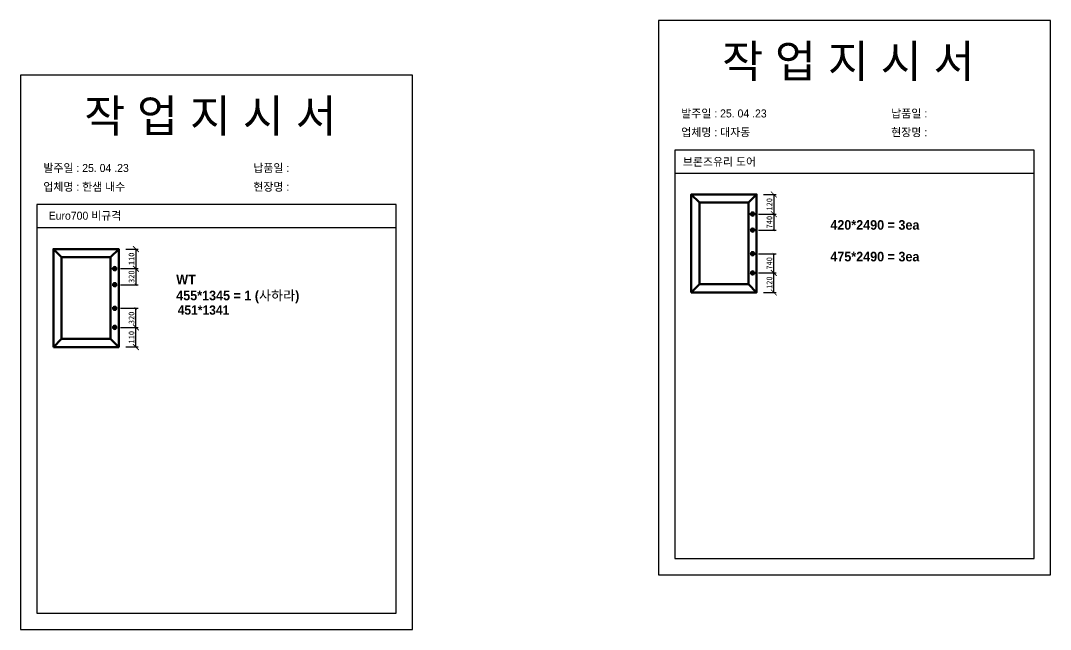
# Model space of a CAD drawing. Header units: millimetres. Extents: x -44117 to 256353, y -2095463 to 65325.
# Drawn here: x 113742 to 118156, y -84387 to -81777 of the extents above; entities that cross this region are included whole.
import ezdxf

# ---------------------------------------------------------------- set-up
doc = ezdxf.new("R2010")
doc.units = ezdxf.units.MM
doc.header["$LTSCALE"] = 10
doc.layers.add('Layer1', color=7, linetype='Continuous', lineweight=70)
doc.dimstyles.new('ISO-25', dxfattribs={"dimtxt": 2.5, "dimasz": 2.5, "dimexe": 1, "dimexo": 1, "dimtad": 1, "dimtxsty": 'Standard', "dimblk": 'ARCHTICK', "dimcen": 2.5, "dimadec": 0, "dimazin": 0, "dimtfac": 1, "dimtmove": 0, "dimatfit": 3, "dimfxl": 0, "dimarcsym": 0})

# ---------------------------------------------------------------- blocks, each defined once
blk = doc.blocks.new('_ArchTick')
at = {"color": 0, "linetype": 'ByBlock', "const_width": 0.15}
blk.add_lwpolyline([(-0.5, -0.5), (0.5, 0.5)], dxfattribs=at)
blk = doc.blocks.new('*D2506')
at = {"color": 0, "lineweight": -2}
for p, q in [((114185.9, -83091.9), (114246.3, -83091.9)), ((114236.3, -83175.9), (114236.3, -83091.9)), ((114192.9, -83175.9), (114246.3, -83175.9))]:
    blk.add_line(p, q, dxfattribs=at)
at = {"layer": 'Defpoints', "color": 0}
for p in [(114155.9, -83091.9), (114236.3, -83091.9), (114162.9, -83175.9)]:
    blk.add_point(p, dxfattribs=at)
at = {"color": 0, "lineweight": -2, "xscale": 25, "yscale": 25, "zscale": 25}
for p, rotation in [((114236.3, -83091.9), 90), ((114236.3, -83175.9), 270)]:
    blk.add_blockref('_ArchTick', p, dxfattribs=dict(at, rotation=rotation))
at = {"color": 0, "insert": (114217.6, -83133.9), "char_height": 25, "attachment_point": 5, "rotation": 90}
blk.add_mtext('110', dxfattribs=at)
blk = doc.blocks.new('*D2507')
at = {"color": 0, "lineweight": -2}
for p, q in [((114192.9, -82755.9), (114246.3, -82755.9)), ((114236.3, -82755.9), (114236.3, -82839.9)), ((114185.9, -82839.9), (114246.3, -82839.9))]:
    blk.add_line(p, q, dxfattribs=at)
at = {"layer": 'Defpoints', "color": 0}
for p in [(114162.9, -82755.9), (114155.9, -82839.9), (114236.3, -82839.9)]:
    blk.add_point(p, dxfattribs=at)
at = {"color": 0, "lineweight": -2, "xscale": 25, "yscale": 25, "zscale": 25}
for p, rotation in [((114236.3, -82755.9), 90), ((114236.3, -82839.9), 270)]:
    blk.add_blockref('_ArchTick', p, dxfattribs=dict(at, rotation=rotation))
at = {"color": 0, "insert": (114217.6, -82797.9), "char_height": 25, "attachment_point": 5, "rotation": 90}
blk.add_mtext('110', dxfattribs=at)
blk = doc.blocks.new('*D2508')
at = {"color": 0, "lineweight": -2}
for p, q in [((114170.9, -82839.9), (114246.3, -82839.9)), ((114236.3, -82839.9), (114236.3, -82908.8)), ((114170.9, -82908.8), (114246.3, -82908.8))]:
    blk.add_line(p, q, dxfattribs=at)
at = {"layer": 'Defpoints', "color": 0}
for p in [(114155.9, -82839.9), (114155.9, -82908.8), (114236.3, -82908.8)]:
    blk.add_point(p, dxfattribs=at)
at = {"color": 0, "lineweight": -2, "xscale": 10, "yscale": 10, "zscale": 10}
for p, rotation in [((114236.3, -82839.9), 90), ((114236.3, -82908.8), 270)]:
    blk.add_blockref('_ArchTick', p, dxfattribs=dict(at, rotation=rotation))
at = {"color": 0, "insert": (114217.6, -82874.4), "char_height": 25, "attachment_point": 5, "rotation": 90}
blk.add_mtext('320', dxfattribs=at)
blk = doc.blocks.new('*D2509')
at = {"color": 0, "lineweight": -2}
for p, q in [((114170.9, -83010.1), (114246.3, -83010.1)), ((114236.3, -83091.9), (114236.3, -83010.1)), ((114170.9, -83091.9), (114246.3, -83091.9))]:
    blk.add_line(p, q, dxfattribs=at)
at = {"layer": 'Defpoints', "color": 0}
for p in [(114155.9, -83010.1), (114236.3, -83010.1), (114155.9, -83091.9)]:
    blk.add_point(p, dxfattribs=at)
at = {"color": 0, "lineweight": -2, "xscale": 10, "yscale": 10, "zscale": 10}
for p, rotation in [((114236.3, -83010.1), 90), ((114236.3, -83091.9), 270)]:
    blk.add_blockref('_ArchTick', p, dxfattribs=dict(at, rotation=rotation))
at = {"color": 0, "insert": (114217.6, -83051), "char_height": 25, "attachment_point": 5, "rotation": 90}
blk.add_mtext('320', dxfattribs=at)
blk = doc.blocks.new('*D2510')
at = {"color": 0, "lineweight": -2}
for p, q in [((116920.2, -82858.1), (116980.6, -82858.1)), ((116970.6, -82942.1), (116970.6, -82858.1)), ((116927.2, -82942.1), (116980.6, -82942.1))]:
    blk.add_line(p, q, dxfattribs=at)
at = {"layer": 'Defpoints', "color": 0}
for p in [(116890.2, -82858.1), (116970.6, -82858.1), (116897.2, -82942.1)]:
    blk.add_point(p, dxfattribs=at)
at = {"color": 0, "lineweight": -2, "xscale": 25, "yscale": 25, "zscale": 25}
for p, rotation in [((116970.6, -82858.1), 90), ((116970.6, -82942.1), 270)]:
    blk.add_blockref('_ArchTick', p, dxfattribs=dict(at, rotation=rotation))
at = {"color": 0, "insert": (116951.8, -82900.1), "char_height": 25, "attachment_point": 5, "rotation": 90}
blk.add_mtext('120', dxfattribs=at)
blk = doc.blocks.new('*D2511')
at = {"color": 0, "lineweight": -2}
for p, q in [((116927.2, -82522.1), (116980.6, -82522.1)), ((116970.6, -82522.1), (116970.6, -82606.1)), ((116920.2, -82606.1), (116980.6, -82606.1))]:
    blk.add_line(p, q, dxfattribs=at)
at = {"layer": 'Defpoints', "color": 0}
for p in [(116897.2, -82522.1), (116890.2, -82606.1), (116970.6, -82606.1)]:
    blk.add_point(p, dxfattribs=at)
at = {"color": 0, "lineweight": -2, "xscale": 25, "yscale": 25, "zscale": 25}
for p, rotation in [((116970.6, -82522.1), 90), ((116970.6, -82606.1), 270)]:
    blk.add_blockref('_ArchTick', p, dxfattribs=dict(at, rotation=rotation))
at = {"color": 0, "insert": (116951.8, -82564.1), "char_height": 25, "attachment_point": 5, "rotation": 90}
blk.add_mtext('120', dxfattribs=at)
blk = doc.blocks.new('*D2512')
at = {"color": 0, "lineweight": -2}
for p, q in [((116905.2, -82606.1), (116980.6, -82606.1)), ((116970.6, -82606.1), (116970.6, -82675)), ((116905.2, -82675), (116980.6, -82675))]:
    blk.add_line(p, q, dxfattribs=at)
at = {"layer": 'Defpoints', "color": 0}
for p in [(116890.2, -82606.1), (116890.2, -82675), (116970.6, -82675)]:
    blk.add_point(p, dxfattribs=at)
at = {"color": 0, "lineweight": -2, "xscale": 10, "yscale": 10, "zscale": 10}
for p, rotation in [((116970.6, -82606.1), 90), ((116970.6, -82675), 270)]:
    blk.add_blockref('_ArchTick', p, dxfattribs=dict(at, rotation=rotation))
at = {"color": 0, "insert": (116951.8, -82640.6), "char_height": 25, "attachment_point": 5, "rotation": 90}
blk.add_mtext('740', dxfattribs=at)
blk = doc.blocks.new('*D2513')
at = {"color": 0, "lineweight": -2}
for p, q in [((116905.2, -82776.3), (116980.6, -82776.3)), ((116970.6, -82858.1), (116970.6, -82776.3)), ((116905.2, -82858.1), (116980.6, -82858.1))]:
    blk.add_line(p, q, dxfattribs=at)
at = {"layer": 'Defpoints', "color": 0}
for p in [(116890.2, -82776.3), (116970.6, -82776.3), (116890.2, -82858.1)]:
    blk.add_point(p, dxfattribs=at)
at = {"color": 0, "lineweight": -2, "xscale": 10, "yscale": 10, "zscale": 10}
for p, rotation in [((116970.6, -82776.3), 90), ((116970.6, -82858.1), 270)]:
    blk.add_blockref('_ArchTick', p, dxfattribs=dict(at, rotation=rotation))
at = {"color": 0, "insert": (116951.8, -82817.2), "char_height": 25, "attachment_point": 5, "rotation": 90}
blk.add_mtext('740', dxfattribs=at)

msp = doc.modelspace()

# ---------------------------------------------------------------- linework, layer by layer
for p, q in [((118086.34124, -82331.88325), (116546.34124, -82331.88325)), ((118086.34124, -82431.88325), (116546.34124, -82431.88325)), ((115352.10316, -82565.67376), (113812.10316, -82565.67376)), ((115352.10316, -82665.67376), (113812.10316, -82665.67376))]:
    msp.add_line(p, q)
for points in [[(116476.34124, -84152.71353), (118156.34124, -84152.71353), (118156.34124, -81776.71353), (116476.34124, -81776.71353)], [(113742.10316, -84386.50404), (115422.10316, -84386.50404), (115422.10316, -82010.50404), (113742.10316, -82010.50404)]]:
    msp.add_lwpolyline(points, close=True)
for points in [[(116546.34124, -82331.88325), (116546.34124, -84082.71353), (118086.34124, -84082.71353), (118086.34124, -82331.88325)], [(113812.10316, -82565.67376), (113812.10316, -84316.50404), (115352.10316, -84316.50404), (115352.10316, -82565.67376)]]:
    msp.add_lwpolyline(points)
at = {"layer": 'Layer1'}
for p, q in [((116652.17032, -82557.13815), (116617.17032, -82522.13815)), ((116862.17032, -82557.13815), (116897.17032, -82522.13815)), ((116879.67032, -82595.63815), (116879.67032, -82616.63815)), ((116890.17032, -82674.98406), (116869.17032, -82674.98406)), ((116879.67032, -82664.48406), (116879.67032, -82685.48406)), ((113917.93224, -82790.92866), (113882.93224, -82755.92866)), ((114127.93224, -82790.92866), (114162.93224, -82755.92866)), ((116879.67032, -82765.76743), (116879.67032, -82786.76743)), ((116890.17032, -82776.26743), (116869.17032, -82776.26743)), ((114145.43224, -82829.42866), (114145.43224, -82850.42866)), ((116879.67032, -82847.63815), (116879.67032, -82868.63815)), ((114145.43224, -82898.27457), (114145.43224, -82919.27457)), ((116890.17032, -82858.13815), (116869.17032, -82858.13815)), ((114155.93224, -82908.77457), (114134.93224, -82908.77457)), ((116652.17032, -82907.13815), (116617.17032, -82942.13815)), ((116897.17032, -82942.13815), (116862.17032, -82907.13815)), ((114155.93224, -83010.05794), (114134.93224, -83010.05794)), ((114145.43224, -82999.55794), (114145.43224, -83020.55794)), ((114155.93224, -83091.92866), (114134.93224, -83091.92866)), ((114145.43224, -83081.42866), (114145.43224, -83102.42866)), ((113917.93224, -83140.92866), (113882.93224, -83175.92866)), ((114162.93224, -83175.92866), (114127.93224, -83140.92866))]:
    msp.add_line(p, q, dxfattribs=at)
for points in [[(116617.17032, -82942.13815), (116897.17032, -82942.13815), (116897.17032, -82522.13815), (116617.17032, -82522.13815)], [(116652.17032, -82907.13815), (116862.17032, -82907.13815), (116862.17032, -82557.13815), (116652.17032, -82557.13815)], [(116890.17032, -82606.13815), (116869.17032, -82606.13815)], [(113882.93224, -83175.92866), (114162.93224, -83175.92866), (114162.93224, -82755.92866), (113882.93224, -82755.92866)], [(113917.93224, -83140.92866), (114127.93224, -83140.92866), (114127.93224, -82790.92866), (113917.93224, -82790.92866)], [(114155.93224, -82839.92866), (114134.93224, -82839.92866)]]:
    msp.add_lwpolyline(points, close=True, dxfattribs=at)
for centre in [(116879.67032, -82606.13815), (116879.67032, -82674.98406), (116879.67032, -82776.26743), (114145.43224, -82839.92866), (116879.67032, -82858.13815), (114145.43224, -82908.77457), (114145.43224, -83010.05794), (114145.43224, -83091.92866)]:
    msp.add_circle(centre, 7, dxfattribs=at)

# ---------------------------------------------------------------- texts
at = {"attachment_point": 1}
for s, width, gutter_width, heights, insert, char_height in [('{\\fGulim|b0|i0|c129|p50;작 업 지 시 서}', 3307.3198183, 12.5, [-155.84554], (116749.14784, -81880.87604), 140), ('{\\fGulim|b0|i0|c129|p50;작 업 지 시 서}', 3307.3198183, 12.5, [-155.84554], (114014.90976, -82114.66655), 140), ('{\\fGulim|b0|i0|c129|p50;발주일 : 25. 04 .23}', 3307.3198183, 12.5, [34.50412], (116573.93849, -82157.59646), 34.3), ('{\\fGulim|b0|i0|c129|p50;납품일 :}', 3307.3198183, 12.5, [-37.67976], (117473.91647, -82157.59646), 34.3), ('{\\fGulim|b0|i0|c129|p50;업체명 : 대자동}', 3307.3198183, 12.5, [36.11279], (116573.93849, -82238.25264), 34.3), ('{\\fGulim|b0|i0|c129|p50;현장명 : }', 3307.3198183, 12.5, [-38.2735], (117473.91647, -82238.25264), 34.3), ('{\\fGulim|b0|i0|c129|p50;브론즈유리 도어}', 3307.3198183, 12.5, [-38.18216], (116580.98069, -82364.91874), 34.3), ('{\\fGulim|b0|i0|c129|p50;발주일 : 25. 04 .23}', 3307.3198183, 12.5, [34.50412], (113839.70041, -82391.38697), 34.3), ('{\\fGulim|b0|i0|c129|p50;납품일 :}', 3307.3198183, 12.5, [-37.67976], (114739.67839, -82391.38697), 34.3), ('{\\fGulim|b0|i0|c129|p50;업체명 : 한샘 내수}', 3307.3198183, 12.5, [36.11279], (113839.70041, -82472.04315), 34.3), ('{\\fGulim|b0|i0|c129|p50;현장명 : }', 3307.3198183, 12.5, [-38.2735], (114739.67839, -82472.04315), 34.3), ('{\\fGulim|b0|i0|c129|p50;Euro700 비규격}', 3307.3198183, 12.5, [-38.22783], (113862.60927, -82595.95212), 34.3), ('{\\fGulim|b1|i0|c129|p50;420*2490 = 3ea}', 2645.8558546, 10, [-42.24889], (117213.06551, -82632.08726), 41.16), ('{\\fGulim|b1|i0|c129|p50;475*2490 = 3ea}', 2645.8558546, 10, [-42.30333], (117213.06551, -82767.74071), 41.16), ('{\\fGulim|b1|i0|c129|p50;WT \\P455*1345 = 1 (사하라)}', 2645.8558546, 10, [-120.32222], (114409.26156, -82865.87777), 41.16)]:
    msp.add_mtext_dynamic_manual_height_columns(s, width=width, gutter_width=gutter_width, heights=heights, dxfattribs=dict(at, insert=insert, char_height=char_height))
at = {"color": 1, "insert": (114415.31774, -82997.97793), "char_height": 39.5136, "attachment_point": 1}
msp.add_mtext_dynamic_manual_height_columns('{\\fGulim|b1|i0|c129|p50;451*1341}', width=2540.0216204, gutter_width=9.6, heights=[-40.6112], dxfattribs=at)

# ---------------------------------------------------------------- dimensions: what is measured, and where the dimension line sits
for base, p1, p2, text, picture, middle in [((116970.56204, -82606.13815), (116897.17032, -82522.13815), (116890.17032, -82606.13815), '120', '*D2511', (116951.81204, -82564.13815)), ((114236.32396, -82839.92866), (114162.93224, -82755.92866), (114155.93224, -82839.92866), '110', '*D2507', (114217.57396, -82797.92866)), ((116970.56204, -82858.13815), (116897.17032, -82942.13815), (116890.17032, -82858.13815), '120', '*D2510', (116951.81204, -82900.13815)), ((114236.32396, -83091.92866), (114162.93224, -83175.92866), (114155.93224, -83091.92866), '110', '*D2506', (114217.57396, -83133.92866))]:
    dim = msp.add_linear_dim(base=base, p1=p1, p2=p2, angle=90, text=text, dimstyle='ISO-25', override={"dimscale": 10, "dimexo": 3, "dimtxsty": 'Standard'})
    dim.commit()
    dim.dimension.update_dxf_attribs({"geometry": picture, "text_midpoint": middle})
for base, p1, p2, text, picture, middle in [((116970.56204, -82674.98406), (116890.17032, -82606.13815), (116890.17032, -82674.98406), '740', '*D2512', (116970.56204, -82640.56111)), ((116970.56204, -82776.26743), (116890.17032, -82858.13815), (116890.17032, -82776.26743), '740', '*D2513', (116970.56204, -82817.20279)), ((114236.32396, -82908.77457), (114155.93224, -82839.92866), (114155.93224, -82908.77457), '320', '*D2508', (114236.32396, -82874.35161)), ((114236.32396, -83010.05794), (114155.93224, -83091.92866), (114155.93224, -83010.05794), '320', '*D2509', (114236.32396, -83050.9933))]:
    dim = msp.add_linear_dim(base=base, p1=p1, p2=p2, angle=90, text=text, dimstyle='ISO-25', override={"dimscale": 10, "dimasz": 1, "dimexo": 1.5, "dimtxsty": 'Standard'})
    dim.commit()
    dim.dimension.update_dxf_attribs({"geometry": picture, "text_midpoint": middle, "dimtype": 160})

doc.saveas('drawing.dxf')
